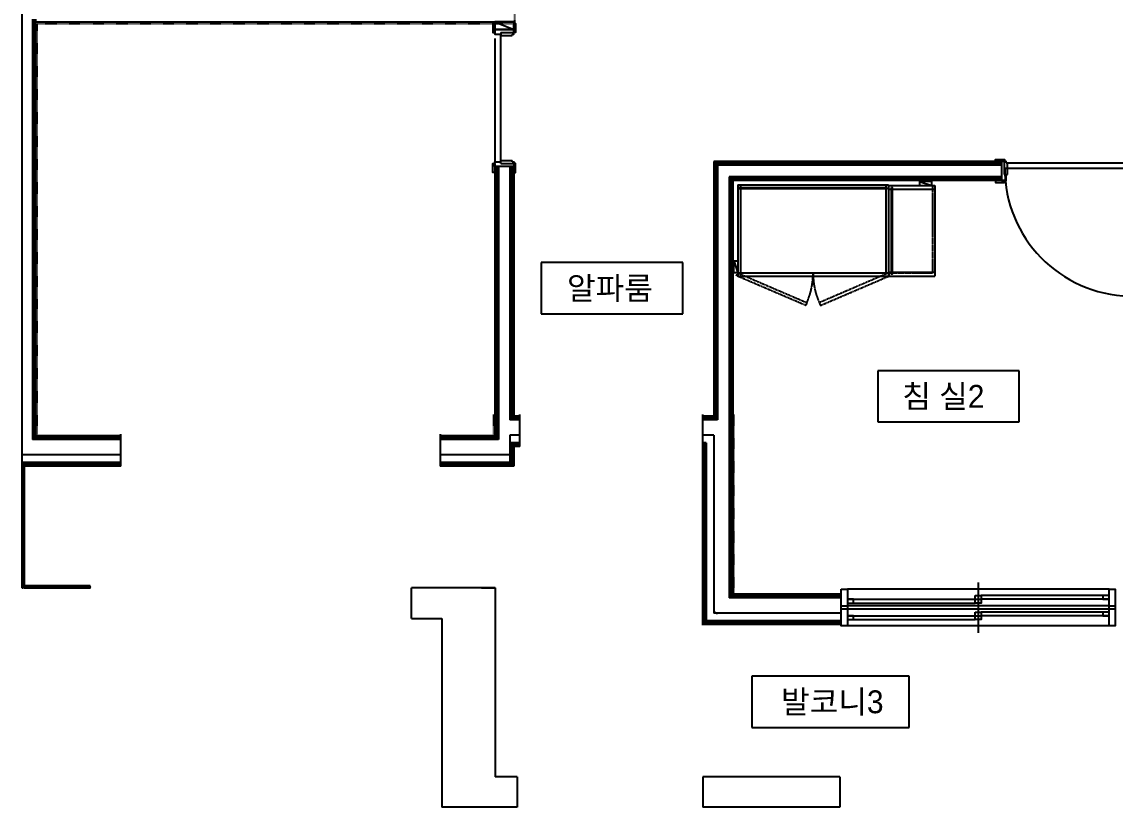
# Model space of a CAD drawing. Header units: millimetres. Extents: x 836 to 24182, y 1037 to 15910.
# Drawn here: x 836 to 11614, y 2095 to 9835 of the extents above; entities that cross this region are included whole.
import ezdxf
from ezdxf.enums import TextEntityAlignment as Align

# ---------------------------------------------------------------- set-up
doc = ezdxf.new("R2010")
doc.units = ezdxf.units.MM
doc.linetypes.add('HIDDEN', pattern=[10, 5, -5])
doc.linetypes.add('주동원본-1$0$HD', pattern=[2.5, 1.5, -1])
for name, color, linetype in [('A_TXT', 250, 'Continuous'), ('LEGN', 7, 'Continuous'), ('전용면적', 30, 'Continuous'), ('주동원본-1$0$A_DOOR', 5, 'Continuous'), ('주동원본-1$0$A_DRY', 5, 'Continuous'), ('주동원본-1$0$A_FUR', 15, 'Continuous'), ('주동원본-1$0$A_INS', 8, 'Continuous'), ('주동원본-1$0$A_WIN', 126, 'Continuous'), ('주동원본-1$0$AS_CON', 10, 'Continuous')]:
    doc.layers.add(name, color=color, linetype=linetype)
doc.styles.add('돋음', font='')
doc.styles.get('돋음').set_extended_font_data('Dotum')

# ---------------------------------------------------------------- blocks, each defined once
blk = doc.blocks.new('문방')
at = {"layer": '주동원본-1$0$A_DOOR', "color": 8}
for p, q in [((930, 0), (10, 0)), ((30, 40), (940, 40))]:
    blk.add_line(p, q, dxfattribs=at)
at = {"layer": '주동원본-1$0$A_DOOR'}
blk.add_lwpolyline([(0, 40), (30, 40), (30, 980), (0, 980)], close=True, dxfattribs=at)
at = {"layer": '주동원본-1$0$A_DOOR', "color": 8}
blk.add_arc((-0.7, 39.7), 940.7, 0.01754, 88.4976, dxfattribs=at)

msp = doc.modelspace()

# ---------------------------------------------------------------- linework, layer by layer
at = {"layer": 'LEGN'}
for p, q in [((7351, 7462), (5956, 7462)), ((5956, 7462), (5956, 6958)), ((7351, 6958), (7351, 7462)), ((5956, 6958), (7351, 6958)), ((10669, 6396), (9275, 6396)), ((9275, 6396), (9275, 5892)), ((10669, 5892), (10669, 6396)), ((9275, 5892), (10669, 5892)), ((9582, 3387), (8033, 3387)), ((8033, 3387), (8033, 2880)), ((9582, 2880), (9582, 3387)), ((8033, 2880), (9582, 2880))]:
    msp.add_line(p, q, dxfattribs=at)
at = {"layer": '전용면적', "linetype": 'HIDDEN'}
for p, q in [((5696, 9820), (5696, 10195)), ((986, 9820), (5696, 9820)), ((986, 5770), (986, 9820)), ((5486, 5965), (5486, 5770)), ((7856, 4210), (7856, 5965))]:
    msp.add_line(p, q, dxfattribs=at)
at = {"layer": '주동원본-1$0$A_DOOR', "linetype": 'Continuous'}
msp.add_line((5498, 9835), (5685, 9760), dxfattribs=at)
at = {"layer": '주동원본-1$0$A_DOOR', "ltscale": 0.3}
for p, q in [((5558, 9730), (5558, 9700)), ((5558, 9730), (5685, 9730)), ((5558, 9700), (5670, 9700)), ((5670, 9715), (5670, 9700)), ((5558, 8440), (5558, 8470)), ((5558, 8470), (5670, 8470)), ((5558, 8440), (5685, 8440)), ((5670, 8455), (5670, 8470)), ((10523, 8331), (10523, 8459)), ((10538, 8444), (10553, 8444)), ((10553, 8331), (10553, 8444)), ((10523, 8331), (10553, 8331))]:
    msp.add_line(p, q, dxfattribs=at)
at = {"layer": '주동원본-1$0$A_DOOR', "color": 8}
for p, q in [((5558, 8470), (5558, 9700)), ((5498, 9670), (5498, 8455))]:
    msp.add_line(p, q, dxfattribs=at)
at = {"layer": '주동원본-1$0$A_DOOR', "ltscale": 0.3}
for points in [[(5498, 9730), (5498, 9820), (5480, 9820), (5480, 9730)], [(5685, 9730), (5685, 9820), (5703, 9820), (5703, 9730)], [(5498, 8440), (5498, 8350), (5480, 8350), (5480, 8440)], [(5685, 8440), (5685, 8350), (5703, 8350), (5703, 8440)], [(10523, 8459), (10433, 8459), (10433, 8477), (10523, 8477)], [(10523, 8271), (10433, 8271), (10433, 8253), (10523, 8253)]]:
    msp.add_lwpolyline(points, close=True, dxfattribs=at)
at = {"layer": '주동원본-1$0$A_DOOR', "linetype": 'Continuous'}
msp.add_lwpolyline([(5498, 9835), (5498, 9760), (5685, 9760), (5685, 9835)], close=True, dxfattribs=at)
at = {"layer": '주동원본-1$0$A_DOOR', "ltscale": 0.3}
for points in [[(5685, 9760), (5498, 9760), (5498, 9715), (5558, 9715)], [(5670, 9715), (5685, 9715), (5685, 9760)], [(5685, 8410), (5498, 8410), (5498, 8455), (5558, 8455)], [(5670, 8455), (5685, 8455), (5685, 8410)], [(10493, 8459), (10493, 8271), (10538, 8271), (10538, 8331)], [(10538, 8444), (10538, 8459), (10493, 8459)]]:
    msp.add_lwpolyline(points, dxfattribs=at)
at = {"layer": '주동원본-1$0$A_DRY'}
for p, q in [((941, 9861), (941, 5717)), ((971, 9861), (971, 5717)), ((5685, 9831), (971, 9831)), ((5498, 8410), (5498, 5717)), ((5535, 8410), (5535, 5717)), ((5648, 8410), (5648, 5912)), ((5685, 8410), (5685, 5912)), ((7658, 8459), (7658, 5912)), ((10493, 8459), (7658, 8459)), ((10493, 8421), (7658, 8421)), ((7695, 8421), (7695, 5912)), ((7808, 8309), (7808, 4157)), ((10493, 8309), (7808, 8309)), ((7845, 8309), (7845, 4157)), ((10493, 8271), (7845, 8271)), ((5745, 5950), (5685, 5950)), ((7658, 5950), (7545, 5950)), ((5745, 5912), (5648, 5912)), ((7695, 5912), (7545, 5912)), ((1811, 5717), (941, 5717)), ((1811, 5755), (971, 5755)), ((5498, 5755), (4961, 5755)), ((5535, 5717), (4961, 5717)), ((5648, 5687), (5648, 5492)), ((5745, 5687), (5648, 5687)), ((5685, 5687), (5685, 5455)), ((5745, 5650), (5685, 5650)), ((7545, 5687), (7545, 3895)), ((7583, 5687), (7545, 5687)), ((7583, 5687), (7583, 3932)), ((1811, 5492), (836, 5492)), ((1811, 5455), (836, 5455)), ((5685, 5492), (4961, 5492)), ((5685, 5455), (4961, 5455)), ((8914, 4157), (7808, 4157)), ((8914, 4195), (7845, 4195)), ((8914, 3932), (7538, 3932)), ((8914, 3895), (7538, 3895))]:
    msp.add_line(p, q, dxfattribs=at)
at = {"layer": '주동원본-1$0$A_DRY', "color": 8}
for p, q in [((956, 9861), (956, 5717)), ((5516, 8410), (5516, 5717)), ((5666, 8410), (5666, 5912)), ((10493, 8440), (7658, 8440)), ((7676, 8421), (7676, 5912)), ((7826, 8309), (7826, 4157)), ((10493, 8290), (7845, 8290)), ((5745, 5931), (5685, 5931)), ((7658, 5931), (7545, 5931)), ((1811, 5736), (971, 5736)), ((5498, 5736), (4961, 5736)), ((5666, 5687), (5666, 5492)), ((5745, 5669), (5685, 5669)), ((7564, 5687), (7564, 3932)), ((1811, 5474), (836, 5474)), ((5685, 5474), (4961, 5474)), ((8914, 4176), (7845, 4176)), ((8914, 3914), (7538, 3914))]:
    msp.add_line(p, q, dxfattribs=at)
at = {"layer": '주동원본-1$0$A_FUR'}
for p, q in [((7894, 8230), (7894, 7330)), ((7894, 8230), (9379, 8230)), ((7921, 8230), (7921, 8200)), ((7921, 8192), (7921, 7360)), ((9352, 8230), (9352, 8200)), ((9352, 8192), (9352, 7360)), ((9379, 8230), (9379, 7330)), ((9379, 8222), (9836, 8222)), ((9686, 8260), (9806, 8222)), ((9836, 8222), (9836, 7330)), ((9379, 8185), (9409, 8185)), ((9416, 8185), (9836, 8185)), ((7856, 7480), (7894, 7360)), ((7894, 7360), (9379, 7360)), ((7894, 7330), (9836, 7330)), ((9379, 7367), (9409, 7367)), ((9416, 7367), (9836, 7367))]:
    msp.add_line(p, q, dxfattribs=at)
at = {"layer": '주동원본-1$0$A_FUR', "color": 8, "linetype": '주동원본-1$0$HD', "ltscale": 0.3}
for p in [(9814, 8222), (9379, 7360)]:
    msp.add_line(p, (9814, 7360), dxfattribs=at)
at = {"layer": '주동원본-1$0$A_FUR'}
for points in [[(9365, 8200), (7907, 8200), (7907, 8192), (9365, 8192)], [(9409, 8201), (9416, 8201), (9416, 7349), (9409, 7349)], [(9806, 8222), (9806, 8260), (9686, 8260), (9686, 8222)], [(7894, 7360), (7856, 7360), (7856, 7480), (7894, 7480)]]:
    msp.add_lwpolyline(points, close=True, dxfattribs=at)
at = {"layer": '주동원본-1$0$A_FUR', "color": 8, "linetype": '주동원본-1$0$HD', "ltscale": 0.3}
for points in [[(7894, 7360), (8576, 7067), (8564, 7040), (7882, 7332)], [(9379, 7360), (8697, 7067), (8709, 7040), (9391, 7332)]]:
    msp.add_lwpolyline(points, close=True, dxfattribs=at)
for centre, start, end in [((7901, 7360), 334.1924, 0), ((9371, 7360), 180, 205.8076)]:
    msp.add_arc(centre, 735, start, end, dxfattribs=at)
at = {"layer": '주동원본-1$0$A_INS', "ltscale": 0.7}
for p, q in [((5745, 5762), (5648, 5762)), ((5648, 5762), (5648, 5687)), ((7658, 5762), (7545, 5762)), ((7658, 5762), (7658, 4007)), ((1811, 5567), (836, 5567)), ((5648, 5567), (4961, 5567)), ((842, 5451), (853, 5454)), ((853, 5445), (842, 5448)), ((842, 5440), (853, 5442)), ((853, 5434), (842, 5437)), ((842, 5428), (853, 5431)), ((853, 5423), (842, 5425)), ((842, 5417), (853, 5420)), ((853, 5411), (842, 5414)), ((842, 5406), (853, 5409)), ((853, 5400), (842, 5403)), ((842, 5395), (853, 5397)), ((853, 5389), (842, 5392)), ((842, 5383), (853, 5386)), ((853, 5378), (842, 5380)), ((842, 5372), (853, 5375)), ((853, 5366), (842, 5369)), ((842, 5361), (853, 5364)), ((853, 5355), (842, 5358)), ((842, 5350), (853, 5352)), ((853, 5344), (842, 5347)), ((842, 5338), (853, 5341)), ((853, 5333), (842, 5335)), ((842, 5327), (853, 5330)), ((853, 5321), (842, 5324)), ((842, 5316), (853, 5319)), ((853, 5310), (842, 5313)), ((842, 5305), (853, 5307)), ((853, 5299), (842, 5302)), ((842, 5293), (853, 5296)), ((853, 5288), (842, 5290)), ((842, 5282), (853, 5285)), ((853, 5276), (842, 5279)), ((842, 5271), (853, 5274)), ((853, 5265), (842, 5268)), ((842, 5260), (853, 5262)), ((853, 5254), (842, 5257)), ((842, 5248), (853, 5251)), ((853, 5243), (842, 5245)), ((842, 5237), (853, 5240)), ((853, 5231), (842, 5234)), ((842, 5226), (853, 5229)), ((853, 5220), (842, 5223)), ((842, 5215), (853, 5217)), ((853, 5209), (842, 5212)), ((842, 5203), (853, 5206)), ((853, 5198), (842, 5200)), ((842, 5192), (853, 5195)), ((853, 5186), (842, 5189)), ((842, 5181), (853, 5184)), ((853, 5175), (842, 5178)), ((842, 5170), (853, 5172)), ((853, 5164), (842, 5167)), ((842, 5158), (853, 5161)), ((853, 5153), (842, 5155)), ((842, 5147), (853, 5150)), ((853, 5141), (842, 5144)), ((842, 5136), (853, 5139)), ((853, 5130), (842, 5133)), ((842, 5125), (853, 5127)), ((853, 5119), (842, 5122)), ((842, 5113), (853, 5116)), ((853, 5108), (842, 5110)), ((842, 5102), (853, 5105)), ((853, 5096), (842, 5099)), ((842, 5091), (853, 5094)), ((853, 5085), (842, 5088)), ((842, 5080), (853, 5082)), ((853, 5074), (842, 5077)), ((842, 5068), (853, 5071)), ((853, 5063), (842, 5065)), ((842, 5057), (853, 5060)), ((853, 5051), (842, 5054)), ((842, 5046), (853, 5049)), ((853, 5040), (842, 5043)), ((842, 5035), (853, 5037)), ((853, 5029), (842, 5032)), ((842, 5023), (853, 5026)), ((853, 5018), (842, 5020)), ((842, 5012), (853, 5015)), ((853, 5006), (842, 5009)), ((842, 5001), (853, 5004)), ((853, 4995), (842, 4998)), ((842, 4990), (853, 4992)), ((853, 4984), (842, 4987)), ((842, 4978), (853, 4981)), ((853, 4973), (842, 4975)), ((842, 4967), (853, 4970)), ((853, 4961), (842, 4964)), ((842, 4956), (853, 4959)), ((853, 4950), (842, 4953)), ((842, 4945), (853, 4947)), ((853, 4939), (842, 4942)), ((842, 4933), (853, 4936)), ((853, 4928), (842, 4930)), ((842, 4922), (853, 4925)), ((853, 4916), (842, 4919)), ((842, 4911), (853, 4914)), ((853, 4905), (842, 4908)), ((842, 4900), (853, 4902)), ((853, 4894), (842, 4897)), ((842, 4888), (853, 4891)), ((853, 4883), (842, 4885)), ((842, 4877), (853, 4880)), ((853, 4871), (842, 4874)), ((842, 4866), (853, 4869)), ((853, 4860), (842, 4863)), ((842, 4855), (853, 4857)), ((853, 4849), (842, 4852)), ((842, 4843), (853, 4846)), ((853, 4838), (842, 4840)), ((842, 4832), (853, 4835)), ((853, 4826), (842, 4829)), ((842, 4821), (853, 4824)), ((853, 4815), (842, 4818)), ((842, 4810), (853, 4812)), ((853, 4804), (842, 4807)), ((842, 4798), (853, 4801)), ((853, 4793), (842, 4795)), ((842, 4787), (853, 4790)), ((853, 4781), (842, 4784)), ((842, 4776), (853, 4779)), ((853, 4770), (842, 4773)), ((842, 4765), (853, 4767)), ((853, 4759), (842, 4762)), ((842, 4753), (853, 4756)), ((853, 4748), (842, 4750)), ((842, 4742), (853, 4745)), ((853, 4736), (842, 4739)), ((842, 4731), (853, 4734)), ((853, 4725), (842, 4728)), ((842, 4720), (853, 4722)), ((853, 4714), (842, 4717)), ((842, 4708), (853, 4711)), ((853, 4703), (842, 4705)), ((842, 4697), (853, 4700)), ((853, 4691), (842, 4694)), ((842, 4686), (853, 4689)), ((853, 4680), (842, 4683)), ((842, 4675), (853, 4677)), ((853, 4669), (842, 4672)), ((842, 4663), (853, 4666)), ((853, 4658), (842, 4660)), ((842, 4652), (853, 4655)), ((853, 4646), (842, 4649)), ((842, 4641), (853, 4644)), ((853, 4635), (842, 4638)), ((842, 4630), (853, 4632)), ((853, 4624), (842, 4627)), ((842, 4618), (853, 4621)), ((853, 4613), (842, 4615)), ((842, 4607), (853, 4610)), ((853, 4601), (842, 4604)), ((842, 4596), (853, 4599)), ((853, 4590), (842, 4593)), ((842, 4585), (853, 4587)), ((853, 4579), (842, 4582)), ((842, 4573), (853, 4576)), ((853, 4568), (842, 4570)), ((842, 4562), (853, 4565)), ((853, 4556), (842, 4559)), ((842, 4551), (853, 4554)), ((853, 4545), (842, 4548)), ((842, 4540), (853, 4542)), ((853, 4534), (842, 4537)), ((842, 4528), (853, 4531)), ((853, 4523), (842, 4525)), ((842, 4517), (853, 4520)), ((853, 4511), (842, 4514)), ((842, 4506), (853, 4509)), ((853, 4500), (842, 4503)), ((842, 4495), (853, 4497)), ((853, 4489), (842, 4492)), ((842, 4483), (853, 4486)), ((853, 4478), (842, 4480)), ((842, 4472), (853, 4475)), ((853, 4466), (842, 4469)), ((842, 4461), (853, 4464)), ((853, 4455), (842, 4458)), ((842, 4450), (853, 4452)), ((853, 4444), (842, 4447)), ((842, 4438), (853, 4441)), ((853, 4433), (842, 4435)), ((842, 4427), (853, 4430)), ((853, 4421), (842, 4424)), ((842, 4416), (853, 4419)), ((853, 4410), (842, 4413)), ((842, 4405), (853, 4407)), ((853, 4399), (842, 4402)), ((842, 4393), (853, 4396)), ((853, 4388), (842, 4390)), ((842, 4382), (853, 4385)), ((853, 4376), (842, 4379)), ((842, 4371), (853, 4374)), ((853, 4365), (842, 4368)), ((842, 4360), (853, 4362)), ((853, 4354), (842, 4357)), ((842, 4348), (853, 4351)), ((853, 4343), (842, 4345)), ((842, 4337), (853, 4340)), ((853, 4331), (842, 4334)), ((842, 4326), (853, 4329)), ((853, 4320), (842, 4323)), ((842, 4315), (853, 4317)), ((853, 4309), (842, 4312)), ((842, 4303), (853, 4306)), ((853, 4298), (842, 4300)), ((842, 4292), (853, 4295)), ((853, 4286), (842, 4289)), ((842, 4281), (853, 4284)), ((853, 4275), (842, 4278)), ((842, 4270), (853, 4272)), ((853, 4264), (842, 4267)), ((842, 4258), (853, 4261)), ((860, 4261), (863, 4271)), ((866, 4271), (869, 4261)), ((871, 4261), (874, 4271)), ((877, 4271), (880, 4261)), ((883, 4261), (886, 4271)), ((888, 4271), (891, 4261)), ((894, 4261), (897, 4271)), ((900, 4271), (902, 4261)), ((905, 4261), (908, 4271)), ((911, 4271), (914, 4261)), ((916, 4261), (919, 4271)), ((922, 4271), (925, 4261)), ((928, 4261), (931, 4271)), ((933, 4271), (936, 4261)), ((939, 4261), (942, 4271)), ((945, 4271), (947, 4261)), ((950, 4261), (953, 4271)), ((956, 4271), (959, 4261)), ((961, 4261), (964, 4271)), ((967, 4271), (970, 4261)), ((973, 4261), (976, 4271)), ((978, 4271), (981, 4261)), ((984, 4261), (987, 4271)), ((990, 4271), (992, 4261)), ((995, 4261), (998, 4271)), ((1001, 4271), (1004, 4261)), ((1006, 4261), (1009, 4271)), ((1012, 4271), (1015, 4261)), ((1018, 4261), (1021, 4271)), ((1023, 4271), (1026, 4261)), ((1029, 4261), (1032, 4271)), ((1035, 4271), (1037, 4261)), ((1040, 4261), (1043, 4271)), ((1046, 4271), (1049, 4261)), ((1051, 4261), (1054, 4271)), ((1057, 4271), (1060, 4261)), ((1063, 4261), (1066, 4271)), ((1068, 4271), (1071, 4261)), ((1074, 4261), (1077, 4271)), ((1080, 4271), (1082, 4261)), ((1085, 4261), (1088, 4271)), ((1091, 4271), (1094, 4261)), ((1096, 4261), (1099, 4271)), ((1102, 4271), (1105, 4261)), ((1108, 4261), (1111, 4271)), ((1113, 4271), (1116, 4261)), ((1119, 4261), (1122, 4271)), ((1125, 4271), (1127, 4261)), ((1130, 4261), (1133, 4271)), ((1136, 4271), (1139, 4261)), ((1141, 4261), (1144, 4271)), ((1147, 4271), (1150, 4261)), ((1153, 4261), (1156, 4271)), ((1158, 4271), (1161, 4261)), ((1164, 4261), (1167, 4271)), ((1170, 4271), (1172, 4261)), ((1175, 4261), (1178, 4271)), ((1181, 4271), (1184, 4261)), ((1186, 4261), (1189, 4271)), ((1192, 4271), (1195, 4261)), ((1198, 4261), (1201, 4271)), ((1203, 4271), (1206, 4261)), ((1209, 4261), (1212, 4271)), ((1215, 4271), (1217, 4261)), ((1220, 4261), (1223, 4271)), ((1226, 4271), (1229, 4261)), ((1231, 4261), (1234, 4271)), ((1237, 4271), (1240, 4261)), ((1243, 4261), (1246, 4271)), ((1248, 4271), (1251, 4261)), ((1254, 4261), (1257, 4271)), ((1260, 4271), (1262, 4261)), ((1265, 4261), (1268, 4271)), ((1271, 4271), (1274, 4261)), ((1276, 4261), (1279, 4271)), ((1282, 4271), (1285, 4261)), ((1288, 4261), (1291, 4271)), ((1293, 4271), (1296, 4261)), ((1299, 4261), (1302, 4271)), ((1305, 4271), (1307, 4261)), ((1310, 4261), (1313, 4271)), ((1316, 4271), (1319, 4261)), ((1321, 4261), (1324, 4271)), ((1327, 4271), (1330, 4261)), ((1333, 4261), (1336, 4271)), ((1338, 4271), (1341, 4261)), ((1344, 4261), (1347, 4271)), ((1350, 4271), (1352, 4261)), ((1355, 4261), (1358, 4271)), ((1361, 4271), (1364, 4261)), ((1366, 4261), (1369, 4271)), ((1372, 4271), (1375, 4261)), ((1378, 4261), (1381, 4271)), ((1383, 4271), (1386, 4261)), ((1389, 4261), (1392, 4271)), ((1395, 4271), (1397, 4261)), ((1400, 4261), (1403, 4271)), ((1406, 4271), (1409, 4261)), ((1411, 4261), (1414, 4271)), ((1417, 4271), (1420, 4261)), ((1423, 4261), (1426, 4271)), ((1428, 4271), (1431, 4261)), ((1434, 4261), (1437, 4271)), ((1440, 4271), (1442, 4261)), ((1445, 4261), (1448, 4271)), ((1451, 4271), (1454, 4261)), ((1456, 4261), (1459, 4271)), ((1462, 4271), (1465, 4261)), ((1468, 4261), (1471, 4271)), ((1473, 4271), (1476, 4261)), ((1479, 4261), (1482, 4271)), ((1485, 4271), (1487, 4261)), ((1490, 4261), (1493, 4271)), ((1496, 4271), (1499, 4261)), ((1501, 4261), (1504, 4271)), ((1507, 4271), (1510, 4261)), ((8914, 4007), (7658, 4007))]:
    msp.add_line(p, q, dxfattribs=at)
at = {"layer": '주동원본-1$0$A_INS', "ltscale": 0.5}
for p in [(859, 5455), (1511, 4277)]:
    msp.add_line(p, (859, 4277), dxfattribs=at)
at = {"layer": '주동원본-1$0$A_INS', "ltscale": 0.7}
for centre, radius, start, end in [((841, 5455), 4.5, 180.0069, 290.7789), ((841, 5444), 4.5, 69.2211, 179.9931), ((841, 5444), 4.5, 180.0069, 290.7789), ((841, 5432), 4.5, 69.2211, 179.9931), ((841, 5432), 4.5, 180.0069, 290.7789), ((841, 5421), 4.5, 69.2211, 179.9931), ((841, 5421), 4.5, 180.0069, 290.7789), ((841, 5410), 4.5, 69.2211, 179.9931), ((841, 5410), 4.5, 180.0069, 290.7789), ((841, 5399), 4.5, 69.2211, 179.9931), ((841, 5399), 4.5, 180.0069, 290.7789), ((841, 5387), 4.5, 69.2211, 179.9931), ((854, 5449), 4.5, 249.2142, 110.7858), ((854, 5438), 4.5, 249.2142, 110.7858), ((854, 5427), 4.5, 249.2142, 110.7858), ((854, 5416), 4.5, 249.2142, 110.7858), ((854, 5404), 4.5, 249.2142, 110.7858), ((854, 5393), 4.5, 249.2142, 110.7858), ((841, 5387), 4.5, 180.0069, 290.7789), ((841, 5376), 4.5, 69.2211, 179.9931), ((841, 5376), 4.5, 180.0069, 290.7789), ((841, 5365), 4.5, 69.2211, 179.9931), ((841, 5365), 4.5, 180.0069, 290.7789), ((841, 5354), 4.5, 69.2211, 179.9931), ((841, 5354), 4.5, 180.0069, 290.7789), ((841, 5342), 4.5, 69.2211, 179.9931), ((841, 5342), 4.5, 180.0069, 290.7789), ((841, 5331), 4.5, 69.2211, 179.9931), ((841, 5331), 4.5, 180.0069, 290.7789), ((841, 5320), 4.5, 69.2211, 179.9931), ((841, 5320), 4.5, 180.0069, 290.7789), ((841, 5309), 4.5, 69.2211, 179.9931), ((841, 5309), 4.5, 180.0069, 290.7789), ((841, 5297), 4.5, 69.2211, 179.9931), ((841, 5297), 4.5, 180.0069, 290.7789), ((841, 5286), 4.5, 69.2211, 179.9931), ((841, 5286), 4.5, 180.0069, 290.7789), ((854, 5382), 4.5, 249.2142, 110.7858), ((854, 5371), 4.5, 249.2142, 110.7858), ((854, 5359), 4.5, 249.2142, 110.7858), ((854, 5348), 4.5, 249.2142, 110.7858), ((854, 5337), 4.5, 249.2142, 110.7858), ((854, 5326), 4.5, 249.2142, 110.7858), ((854, 5314), 4.5, 249.2142, 110.7858), ((854, 5303), 4.5, 249.2142, 110.7858), ((854, 5292), 4.5, 249.2142, 110.7858), ((854, 5281), 4.5, 249.2142, 110.7858), ((841, 5275), 4.5, 69.2211, 179.9931), ((841, 5275), 4.5, 180.0069, 290.7789), ((841, 5264), 4.5, 69.2211, 179.9931), ((841, 5264), 4.5, 180.0069, 290.7789), ((841, 5252), 4.5, 69.2211, 179.9931), ((841, 5252), 4.5, 180.0069, 290.7789), ((841, 5241), 4.5, 69.2211, 179.9931), ((841, 5241), 4.5, 180.0069, 290.7789), ((841, 5230), 4.5, 69.2211, 179.9931), ((841, 5230), 4.5, 180.0069, 290.7789), ((841, 5219), 4.5, 69.2211, 179.9931), ((841, 5219), 4.5, 180.0069, 290.7789), ((841, 5207), 4.5, 69.2211, 179.9931), ((841, 5207), 4.5, 180.0069, 290.7789), ((841, 5196), 4.5, 69.2211, 179.9931), ((841, 5196), 4.5, 180.0069, 290.7789), ((841, 5185), 4.5, 69.2211, 179.9931), ((841, 5185), 4.5, 180.0069, 290.7789), ((841, 5174), 4.5, 69.2211, 179.9931), ((841, 5174), 4.5, 180.0069, 290.7789), ((854, 5269), 4.5, 249.2142, 110.7858), ((854, 5258), 4.5, 249.2142, 110.7858), ((854, 5247), 4.5, 249.2142, 110.7858), ((854, 5236), 4.5, 249.2142, 110.7858), ((854, 5224), 4.5, 249.2142, 110.7858), ((854, 5213), 4.5, 249.2142, 110.7858), ((854, 5202), 4.5, 249.2142, 110.7858), ((854, 5191), 4.5, 249.2142, 110.7858), ((854, 5179), 4.5, 249.2142, 110.7858), ((841, 5162), 4.5, 69.2211, 179.9931), ((841, 5162), 4.5, 180.0069, 290.7789), ((841, 5151), 4.5, 69.2211, 179.9931), ((841, 5151), 4.5, 180.0069, 290.7789), ((841, 5140), 4.5, 69.2211, 179.9931), ((841, 5140), 4.5, 180.0069, 290.7789), ((841, 5129), 4.5, 69.2211, 179.9931), ((841, 5129), 4.5, 180.0069, 290.7789), ((841, 5117), 4.5, 69.2211, 179.9931), ((841, 5117), 4.5, 180.0069, 290.7789), ((841, 5106), 4.5, 69.2211, 179.9931), ((841, 5106), 4.5, 180.0069, 290.7789), ((841, 5095), 4.5, 69.2211, 179.9931), ((841, 5095), 4.5, 180.0069, 290.7789), ((841, 5084), 4.5, 69.2211, 179.9931), ((841, 5084), 4.5, 180.0069, 290.7789), ((841, 5072), 4.5, 69.2211, 179.9931), ((841, 5072), 4.5, 180.0069, 290.7789), ((841, 5061), 4.5, 69.2211, 179.9931), ((854, 5168), 4.5, 249.2142, 110.7858), ((854, 5157), 4.5, 249.2142, 110.7858), ((854, 5146), 4.5, 249.2142, 110.7858), ((854, 5134), 4.5, 249.2142, 110.7858), ((854, 5123), 4.5, 249.2142, 110.7858), ((854, 5112), 4.5, 249.2142, 110.7858), ((854, 5101), 4.5, 249.2142, 110.7858), ((854, 5089), 4.5, 249.2142, 110.7858), ((854, 5078), 4.5, 249.2142, 110.7858), ((854, 5067), 4.5, 249.2142, 110.7858), ((841, 5061), 4.5, 180.0069, 290.7789), ((841, 5050), 4.5, 69.2211, 179.9931), ((841, 5050), 4.5, 180.0069, 290.7789), ((841, 5039), 4.5, 69.2211, 179.9931), ((841, 5039), 4.5, 180.0069, 290.7789), ((841, 5027), 4.5, 69.2211, 179.9931), ((841, 5027), 4.5, 180.0069, 290.7789), ((841, 5016), 4.5, 69.2211, 179.9931), ((841, 5016), 4.5, 180.0069, 290.7789), ((841, 5005), 4.5, 69.2211, 179.9931), ((841, 5005), 4.5, 180.0069, 290.7789), ((841, 4994), 4.5, 69.2211, 179.9931), ((841, 4994), 4.5, 180.0069, 290.7789), ((841, 4982), 4.5, 69.2211, 179.9931), ((841, 4982), 4.5, 180.0069, 290.7789), ((841, 4971), 4.5, 69.2211, 179.9931), ((841, 4971), 4.5, 180.0069, 290.7789), ((841, 4960), 4.5, 69.2211, 179.9931), ((841, 4960), 4.5, 180.0069, 290.7789), ((854, 5056), 4.5, 249.2142, 110.7858), ((854, 5044), 4.5, 249.2142, 110.7858), ((854, 5033), 4.5, 249.2142, 110.7858), ((854, 5022), 4.5, 249.2142, 110.7858), ((854, 5011), 4.5, 249.2142, 110.7858), ((854, 4999), 4.5, 249.2142, 110.7858), ((854, 4988), 4.5, 249.2142, 110.7858), ((854, 4977), 4.5, 249.2142, 110.7858), ((854, 4966), 4.5, 249.2142, 110.7858), ((854, 4954), 4.5, 249.2142, 110.7858), ((841, 4949), 4.5, 69.2211, 179.9931), ((841, 4949), 4.5, 180.0069, 290.7789), ((841, 4937), 4.5, 69.2211, 179.9931), ((841, 4937), 4.5, 180.0069, 290.7789), ((841, 4926), 4.5, 69.2211, 179.9931), ((841, 4926), 4.5, 180.0069, 290.7789), ((841, 4915), 4.5, 69.2211, 179.9931), ((841, 4915), 4.5, 180.0069, 290.7789), ((841, 4904), 4.5, 69.2211, 179.9931), ((841, 4904), 4.5, 180.0069, 290.7789), ((841, 4892), 4.5, 69.2211, 179.9931), ((841, 4892), 4.5, 180.0069, 290.7789), ((841, 4881), 4.5, 69.2211, 179.9931), ((841, 4881), 4.5, 180.0069, 290.7789), ((841, 4870), 4.5, 69.2211, 179.9931), ((841, 4870), 4.5, 180.0069, 290.7789), ((841, 4859), 4.5, 69.2211, 179.9931), ((841, 4859), 4.5, 180.0069, 290.7789), ((841, 4847), 4.5, 69.2211, 179.9931), ((854, 4943), 4.5, 249.2142, 110.7858), ((854, 4932), 4.5, 249.2142, 110.7858), ((854, 4921), 4.5, 249.2142, 110.7858), ((854, 4909), 4.5, 249.2142, 110.7858), ((854, 4898), 4.5, 249.2142, 110.7858), ((854, 4887), 4.5, 249.2142, 110.7858), ((854, 4876), 4.5, 249.2142, 110.7858), ((854, 4864), 4.5, 249.2142, 110.7858), ((854, 4853), 4.5, 249.2142, 110.7858), ((841, 4847), 4.5, 180.0069, 290.7789), ((841, 4836), 4.5, 69.2211, 179.9931), ((841, 4836), 4.5, 180.0069, 290.7789), ((841, 4825), 4.5, 69.2211, 179.9931), ((841, 4825), 4.5, 180.0069, 290.7789), ((841, 4814), 4.5, 69.2211, 179.9931), ((841, 4814), 4.5, 180.0069, 290.7789), ((841, 4802), 4.5, 69.2211, 179.9931), ((841, 4802), 4.5, 180.0069, 290.7789), ((841, 4791), 4.5, 69.2211, 179.9931), ((841, 4791), 4.5, 180.0069, 290.7789), ((841, 4780), 4.5, 69.2211, 179.9931), ((841, 4780), 4.5, 180.0069, 290.7789), ((841, 4769), 4.5, 69.2211, 179.9931), ((841, 4769), 4.5, 180.0069, 290.7789), ((841, 4757), 4.5, 69.2211, 179.9931), ((841, 4757), 4.5, 180.0069, 290.7789), ((841, 4746), 4.5, 69.2211, 179.9931), ((841, 4746), 4.5, 180.0069, 290.7789), ((854, 4842), 4.5, 249.2142, 110.7858), ((854, 4831), 4.5, 249.2142, 110.7858), ((854, 4819), 4.5, 249.2142, 110.7858), ((854, 4808), 4.5, 249.2142, 110.7858), ((854, 4797), 4.5, 249.2142, 110.7858), ((854, 4786), 4.5, 249.2142, 110.7858), ((854, 4774), 4.5, 249.2142, 110.7858), ((854, 4763), 4.5, 249.2142, 110.7858), ((854, 4752), 4.5, 249.2142, 110.7858), ((854, 4741), 4.5, 249.2142, 110.7858), ((841, 4735), 4.5, 69.2211, 179.9931), ((841, 4735), 4.5, 180.0069, 290.7789), ((841, 4724), 4.5, 69.2211, 179.9931), ((841, 4724), 4.5, 180.0069, 290.7789), ((841, 4712), 4.5, 69.2211, 179.9931), ((841, 4712), 4.5, 180.0069, 290.7789), ((841, 4701), 4.5, 69.2211, 179.9931), ((841, 4701), 4.5, 180.0069, 290.7789), ((841, 4690), 4.5, 69.2211, 179.9931), ((841, 4690), 4.5, 180.0069, 290.7789), ((841, 4679), 4.5, 69.2211, 179.9931), ((841, 4679), 4.5, 180.0069, 290.7789), ((841, 4667), 4.5, 69.2211, 179.9931), ((841, 4667), 4.5, 180.0069, 290.7789), ((841, 4656), 4.5, 69.2211, 179.9931), ((841, 4656), 4.5, 180.0069, 290.7789), ((841, 4645), 4.5, 69.2211, 179.9931), ((841, 4645), 4.5, 180.0069, 290.7789), ((841, 4634), 4.5, 69.2211, 179.9931), ((854, 4729), 4.5, 249.2142, 110.7858), ((854, 4718), 4.5, 249.2142, 110.7858), ((854, 4707), 4.5, 249.2142, 110.7858), ((854, 4696), 4.5, 249.2142, 110.7858), ((854, 4684), 4.5, 249.2142, 110.7858), ((854, 4673), 4.5, 249.2142, 110.7858), ((854, 4662), 4.5, 249.2142, 110.7858), ((854, 4651), 4.5, 249.2142, 110.7858), ((854, 4639), 4.5, 249.2142, 110.7858), ((841, 4634), 4.5, 180.0069, 290.7789), ((841, 4622), 4.5, 69.2211, 179.9931), ((841, 4622), 4.5, 180.0069, 290.7789), ((841, 4611), 4.5, 69.2211, 179.9931), ((841, 4611), 4.5, 180.0069, 290.7789), ((841, 4600), 4.5, 69.2211, 179.9931), ((841, 4600), 4.5, 180.0069, 290.7789), ((841, 4589), 4.5, 69.2211, 179.9931), ((841, 4589), 4.5, 180.0069, 290.7789), ((841, 4577), 4.5, 69.2211, 179.9931), ((841, 4577), 4.5, 180.0069, 290.7789), ((841, 4566), 4.5, 69.2211, 179.9931), ((841, 4566), 4.5, 180.0069, 290.7789), ((841, 4555), 4.5, 69.2211, 179.9931), ((841, 4555), 4.5, 180.0069, 290.7789), ((841, 4544), 4.5, 69.2211, 179.9931), ((841, 4544), 4.5, 180.0069, 290.7789), ((841, 4532), 4.5, 69.2211, 179.9931), ((841, 4532), 4.5, 180.0069, 290.7789), ((854, 4628), 4.5, 249.2142, 110.7858), ((854, 4617), 4.5, 249.2142, 110.7858), ((854, 4606), 4.5, 249.2142, 110.7858), ((854, 4594), 4.5, 249.2142, 110.7858), ((854, 4583), 4.5, 249.2142, 110.7858), ((854, 4572), 4.5, 249.2142, 110.7858), ((854, 4561), 4.5, 249.2142, 110.7858), ((854, 4549), 4.5, 249.2142, 110.7858), ((854, 4538), 4.5, 249.2142, 110.7858), ((854, 4527), 4.5, 249.2142, 110.7858), ((841, 4521), 4.5, 69.2211, 179.9931), ((841, 4521), 4.5, 180.0069, 290.7789), ((841, 4510), 4.5, 69.2211, 179.9931), ((841, 4510), 4.5, 180.0069, 290.7789), ((841, 4499), 4.5, 69.2211, 179.9931), ((841, 4499), 4.5, 180.0069, 290.7789), ((841, 4487), 4.5, 69.2211, 179.9931), ((841, 4487), 4.5, 180.0069, 290.7789), ((841, 4476), 4.5, 69.2211, 179.9931), ((841, 4476), 4.5, 180.0069, 290.7789), ((841, 4465), 4.5, 69.2211, 179.9931), ((841, 4465), 4.5, 180.0069, 290.7789), ((841, 4454), 4.5, 69.2211, 179.9931), ((841, 4454), 4.5, 180.0069, 290.7789), ((841, 4442), 4.5, 69.2211, 179.9931), ((841, 4442), 4.5, 180.0069, 290.7789), ((841, 4431), 4.5, 69.2211, 179.9931), ((841, 4431), 4.5, 180.0069, 290.7789), ((841, 4420), 4.5, 69.2211, 179.9931), ((841, 4420), 4.5, 180.0069, 290.7789), ((854, 4516), 4.5, 249.2142, 110.7858), ((854, 4504), 4.5, 249.2142, 110.7858), ((854, 4493), 4.5, 249.2142, 110.7858), ((854, 4482), 4.5, 249.2142, 110.7858), ((854, 4471), 4.5, 249.2142, 110.7858), ((854, 4459), 4.5, 249.2142, 110.7858), ((854, 4448), 4.5, 249.2142, 110.7858), ((854, 4437), 4.5, 249.2142, 110.7858), ((854, 4426), 4.5, 249.2142, 110.7858), ((854, 4414), 4.5, 249.2142, 110.7858), ((841, 4409), 4.5, 69.2211, 179.9931), ((841, 4409), 4.5, 180.0069, 290.7789), ((841, 4397), 4.5, 69.2211, 179.9931), ((841, 4397), 4.5, 180.0069, 290.7789), ((841, 4386), 4.5, 69.2211, 179.9931), ((841, 4386), 4.5, 180.0069, 290.7789), ((841, 4375), 4.5, 69.2211, 179.9931), ((841, 4375), 4.5, 180.0069, 290.7789), ((841, 4364), 4.5, 69.2211, 179.9931), ((841, 4364), 4.5, 180.0069, 290.7789), ((841, 4352), 4.5, 69.2211, 179.9931), ((841, 4352), 4.5, 180.0069, 290.7789), ((841, 4341), 4.5, 69.2211, 179.9931), ((841, 4341), 4.5, 180.0069, 290.7789), ((841, 4330), 4.5, 69.2211, 179.9931), ((841, 4330), 4.5, 180.0069, 290.7789), ((841, 4319), 4.5, 69.2211, 179.9931), ((841, 4319), 4.5, 180.0069, 290.7789), ((841, 4307), 4.5, 69.2211, 179.9931), ((854, 4403), 4.5, 249.2142, 110.7858), ((854, 4392), 4.5, 249.2142, 110.7858), ((854, 4381), 4.5, 249.2142, 110.7858), ((854, 4369), 4.5, 249.2142, 110.7858), ((854, 4358), 4.5, 249.2142, 110.7858), ((854, 4347), 4.5, 249.2142, 110.7858), ((854, 4336), 4.5, 249.2142, 110.7858), ((854, 4324), 4.5, 249.2142, 110.7858), ((854, 4313), 4.5, 249.2142, 110.7858), ((841, 4307), 4.5, 180.0069, 290.7789), ((841, 4296), 4.5, 69.2211, 179.9931), ((841, 4296), 4.5, 180.0069, 290.7789), ((841, 4285), 4.5, 69.2211, 179.9931), ((841, 4285), 4.5, 180.0069, 290.7789), ((841, 4274), 4.5, 69.2211, 179.9931), ((841, 4274), 4.5, 180.0069, 290.7789), ((841, 4262), 4.5, 69.2211, 179.9931), ((841, 4262), 4.5, 180.0069, 290.7789), ((854, 4302), 4.5, 249.2142, 110.7858), ((854, 4291), 4.5, 249.2142, 110.7858), ((854, 4279), 4.5, 249.2142, 110.7858), ((854, 4268), 4.5, 249.2142, 110.7858), ((854, 4257), 4.5, 335.3781, 110.7858), ((859, 4273), 4.5, 339.2211, 89.9931), ((864, 4259), 4.5, 159.2142, 20.7858), ((870, 4273), 4.5, 90.0069, 200.7789), ((870, 4273), 4.5, 339.2211, 89.9931), ((876, 4259), 4.5, 159.2142, 20.7858), ((881, 4273), 4.5, 90.0069, 200.7789), ((881, 4273), 4.5, 339.2211, 89.9931), ((887, 4259), 4.5, 159.2142, 20.7858), ((893, 4273), 4.5, 90.0069, 200.7789), ((893, 4273), 4.5, 339.2211, 89.9931), ((898, 4259), 4.5, 159.2142, 20.7858), ((904, 4273), 4.5, 90.0069, 200.7789), ((904, 4273), 4.5, 339.2211, 89.9931), ((909, 4259), 4.5, 159.2142, 20.7858), ((915, 4273), 4.5, 90.0069, 200.7789), ((915, 4273), 4.5, 339.2211, 89.9931), ((921, 4259), 4.5, 159.2142, 20.7858), ((926, 4273), 4.5, 90.0069, 200.7789), ((926, 4273), 4.5, 339.2211, 89.9931), ((932, 4259), 4.5, 159.2142, 20.7858), ((938, 4273), 4.5, 90.0069, 200.7789), ((938, 4273), 4.5, 339.2211, 89.9931), ((943, 4259), 4.5, 159.2142, 20.7858), ((949, 4273), 4.5, 90.0069, 200.7789), ((949, 4273), 4.5, 339.2211, 89.9931), ((954, 4259), 4.5, 159.2142, 20.7858), ((960, 4273), 4.5, 90.0069, 200.7789), ((960, 4273), 4.5, 339.2211, 89.9931), ((966, 4259), 4.5, 159.2142, 20.7858), ((971, 4273), 4.5, 90.0069, 200.7789), ((971, 4273), 4.5, 339.2211, 89.9931), ((977, 4259), 4.5, 159.2142, 20.7858), ((983, 4273), 4.5, 90.0069, 200.7789), ((983, 4273), 4.5, 339.2211, 89.9931), ((988, 4259), 4.5, 159.2142, 20.7858), ((994, 4273), 4.5, 90.0069, 200.7789), ((994, 4273), 4.5, 339.2211, 89.9931), ((999, 4259), 4.5, 159.2142, 20.7858), ((1005, 4273), 4.5, 90.0069, 200.7789), ((1005, 4273), 4.5, 339.2211, 89.9931), ((1011, 4259), 4.5, 159.2142, 20.7858), ((1016, 4273), 4.5, 90.0069, 200.7789), ((1016, 4273), 4.5, 339.2211, 89.9931), ((1022, 4259), 4.5, 159.2142, 20.7858), ((1028, 4273), 4.5, 90.0069, 200.7789), ((1028, 4273), 4.5, 339.2211, 89.9931), ((1033, 4259), 4.5, 159.2142, 20.7858), ((1039, 4273), 4.5, 90.0069, 200.7789), ((1039, 4273), 4.5, 339.2211, 89.9931), ((1044, 4259), 4.5, 159.2142, 20.7858), ((1050, 4273), 4.5, 90.0069, 200.7789), ((1050, 4273), 4.5, 339.2211, 89.9931), ((1056, 4259), 4.5, 159.2142, 20.7858), ((1061, 4273), 4.5, 90.0069, 200.7789), ((1061, 4273), 4.5, 339.2211, 89.9931), ((1067, 4259), 4.5, 159.2142, 20.7858), ((1073, 4273), 4.5, 90.0069, 200.7789), ((1073, 4273), 4.5, 339.2211, 89.9931), ((1078, 4259), 4.5, 159.2142, 20.7858), ((1084, 4273), 4.5, 90.0069, 200.7789), ((1084, 4273), 4.5, 339.2211, 89.9931), ((1089, 4259), 4.5, 159.2142, 20.7858), ((1095, 4273), 4.5, 90.0069, 200.7789), ((1095, 4273), 4.5, 339.2211, 89.9931), ((1101, 4259), 4.5, 159.2142, 20.7858), ((1106, 4273), 4.5, 90.0069, 200.7789), ((1106, 4273), 4.5, 339.2211, 89.9931), ((1112, 4259), 4.5, 159.2142, 20.7858), ((1118, 4273), 4.5, 90.0069, 200.7789), ((1118, 4273), 4.5, 339.2211, 89.9931), ((1123, 4259), 4.5, 159.2142, 20.7858), ((1129, 4273), 4.5, 90.0069, 200.7789), ((1129, 4273), 4.5, 339.2211, 89.9931), ((1134, 4259), 4.5, 159.2142, 20.7858), ((1140, 4273), 4.5, 90.0069, 200.7789), ((1140, 4273), 4.5, 339.2211, 89.9931), ((1146, 4259), 4.5, 159.2142, 20.7858), ((1151, 4273), 4.5, 90.0069, 200.7789), ((1151, 4273), 4.5, 339.2211, 89.9931), ((1157, 4259), 4.5, 159.2142, 20.7858), ((1163, 4273), 4.5, 90.0069, 200.7789), ((1163, 4273), 4.5, 339.2211, 89.9931), ((1168, 4259), 4.5, 159.2142, 20.7858), ((1174, 4273), 4.5, 90.0069, 200.7789), ((1174, 4273), 4.5, 339.2211, 89.9931), ((1179, 4259), 4.5, 159.2142, 20.7858), ((1185, 4273), 4.5, 90.0069, 200.7789), ((1185, 4273), 4.5, 339.2211, 89.9931), ((1191, 4259), 4.5, 159.2142, 20.7858), ((1196, 4273), 4.5, 90.0069, 200.7789), ((1196, 4273), 4.5, 339.2211, 89.9931), ((1202, 4259), 4.5, 159.2142, 20.7858), ((1208, 4273), 4.5, 90.0069, 200.7789), ((1208, 4273), 4.5, 339.2211, 89.9931), ((1213, 4259), 4.5, 159.2142, 20.7858), ((1219, 4273), 4.5, 90.0069, 200.7789), ((1219, 4273), 4.5, 339.2211, 89.9931), ((1224, 4259), 4.5, 159.2142, 20.7858), ((1230, 4273), 4.5, 90.0069, 200.7789), ((1230, 4273), 4.5, 339.2211, 89.9931), ((1236, 4259), 4.5, 159.2142, 20.7858), ((1241, 4273), 4.5, 90.0069, 200.7789), ((1241, 4273), 4.5, 339.2211, 89.9931), ((1247, 4259), 4.5, 159.2142, 20.7858), ((1253, 4273), 4.5, 90.0069, 200.7789), ((1253, 4273), 4.5, 339.2211, 89.9931), ((1258, 4259), 4.5, 159.2142, 20.7858), ((1264, 4273), 4.5, 90.0069, 200.7789), ((1264, 4273), 4.5, 339.2211, 89.9931), ((1269, 4259), 4.5, 159.2142, 20.7858), ((1275, 4273), 4.5, 90.0069, 200.7789), ((1275, 4273), 4.5, 339.2211, 89.9931), ((1281, 4259), 4.5, 159.2142, 20.7858), ((1286, 4273), 4.5, 90.0069, 200.7789), ((1286, 4273), 4.5, 339.2211, 89.9931), ((1292, 4259), 4.5, 159.2142, 20.7858), ((1298, 4273), 4.5, 90.0069, 200.7789), ((1298, 4273), 4.5, 339.2211, 89.9931), ((1303, 4259), 4.5, 159.2142, 20.7858), ((1309, 4273), 4.5, 90.0069, 200.7789), ((1309, 4273), 4.5, 339.2211, 89.9931), ((1314, 4259), 4.5, 159.2142, 20.7858), ((1320, 4273), 4.5, 90.0069, 200.7789), ((1320, 4273), 4.5, 339.2211, 89.9931), ((1326, 4259), 4.5, 159.2142, 20.7858), ((1331, 4273), 4.5, 90.0069, 200.7789), ((1331, 4273), 4.5, 339.2211, 89.9931), ((1337, 4259), 4.5, 159.2142, 20.7858), ((1343, 4273), 4.5, 90.0069, 200.7789), ((1343, 4273), 4.5, 339.2211, 89.9931), ((1348, 4259), 4.5, 159.2142, 20.7858), ((1354, 4273), 4.5, 90.0069, 200.7789), ((1354, 4273), 4.5, 339.2211, 89.9931), ((1359, 4259), 4.5, 159.2142, 20.7858), ((1365, 4273), 4.5, 90.0069, 200.7789), ((1365, 4273), 4.5, 339.2211, 89.9931), ((1371, 4259), 4.5, 159.2142, 20.7858), ((1376, 4273), 4.5, 90.0069, 200.7789), ((1376, 4273), 4.5, 339.2211, 89.9931), ((1382, 4259), 4.5, 159.2142, 20.7858), ((1388, 4273), 4.5, 90.0069, 200.7789), ((1388, 4273), 4.5, 339.2211, 89.9931), ((1393, 4259), 4.5, 159.2142, 20.7858), ((1399, 4273), 4.5, 90.0069, 200.7789), ((1399, 4273), 4.5, 339.2211, 89.9931), ((1404, 4259), 4.5, 159.2142, 20.7858), ((1410, 4273), 4.5, 90.0069, 200.7789), ((1410, 4273), 4.5, 339.2211, 89.9931), ((1416, 4259), 4.5, 159.2142, 20.7858), ((1421, 4273), 4.5, 90.0069, 200.7789), ((1421, 4273), 4.5, 339.2211, 89.9931), ((1427, 4259), 4.5, 159.2142, 20.7858), ((1433, 4273), 4.5, 90.0069, 200.7789), ((1433, 4273), 4.5, 339.2211, 89.9931), ((1438, 4259), 4.5, 159.2142, 20.7858), ((1444, 4273), 4.5, 90.0069, 200.7789), ((1444, 4273), 4.5, 339.2211, 89.9931), ((1449, 4259), 4.5, 159.2142, 20.7858), ((1455, 4273), 4.5, 90.0069, 200.7789), ((1455, 4273), 4.5, 339.2211, 89.9931), ((1461, 4259), 4.5, 159.2142, 20.7858), ((1466, 4273), 4.5, 90.0069, 200.7789), ((1466, 4273), 4.5, 339.2211, 89.9931), ((1472, 4259), 4.5, 159.2142, 20.7858), ((1478, 4273), 4.5, 90.0069, 200.7789), ((1478, 4273), 4.5, 339.2211, 89.9931), ((1483, 4259), 4.5, 159.2142, 20.7858), ((1489, 4273), 4.5, 90.0069, 200.7789), ((1489, 4273), 4.5, 339.2211, 89.9931), ((1494, 4259), 4.5, 159.2142, 20.7858), ((1500, 4273), 4.5, 90.0069, 200.7789), ((1500, 4273), 4.5, 339.2211, 89.9931), ((1506, 4259), 4.5, 159.2142, 20.7858), ((1511, 4273), 4.5, 90.0069, 200.7789), ((5372, 4259), 4.5, 159.2142, 20.7858), ((5383, 4259), 4.5, 159.2142, 20.7858), ((5394, 4259), 4.5, 159.2142, 20.7858), ((5406, 4259), 4.5, 159.2142, 20.7858), ((5417, 4259), 4.5, 159.2142, 20.7858), ((5428, 4259), 4.5, 159.2142, 20.7858), ((5439, 4259), 4.5, 159.2142, 20.7858), ((5451, 4259), 4.5, 159.2142, 20.7858), ((5462, 4259), 4.5, 159.2142, 20.7858), ((5473, 4259), 4.5, 159.2142, 20.7858), ((5484, 4259), 4.5, 159.2142, 20.7858), ((5496, 4259), 4.5, 159.2142, 20.7858), ((7688, 4037), 30, 180.0069, 290.7789)]:
    msp.add_arc(centre, radius, start, end, dxfattribs=at)
at = {"layer": '주동원본-1$0$A_WIN', "linetype": 'Continuous'}
for p, q in [((5745, 5800), (5745, 5965)), ((7545, 5965), (7545, 5800)), ((1811, 5605), (1811, 5770)), ((4961, 5770), (4961, 5605)), ((5745, 5650), (5745, 5800)), ((7545, 5800), (7545, 5650)), ((1811, 5455), (1811, 5605)), ((4961, 5605), (4961, 5455)), ((8914, 4045), (8914, 4210)), ((10264, 4310), (10264, 3978)), ((8974, 4144), (9034, 4144)), ((8974, 4107), (9034, 4107)), ((9034, 4144), (10234, 4144)), ((9034, 4107), (10234, 4107)), ((10234, 4144), (10294, 4144)), ((10264, 4146), (10264, 3814)), ((11494, 4182), (10294, 4182)), ((11494, 4144), (10294, 4144)), ((11554, 4182), (11494, 4182)), ((11554, 4144), (11494, 4144)), ((8914, 3895), (8914, 4045)), ((11494, 4018), (10294, 4018)), ((11554, 4018), (11494, 4018)), ((8974, 3980), (9034, 3980)), ((8974, 3943), (9034, 3943)), ((9034, 3980), (10234, 3980)), ((9034, 3943), (10234, 3943)), ((10234, 3980), (10294, 3980)), ((11494, 3980), (10294, 3980)), ((11554, 3980), (11494, 3980))]:
    msp.add_line(p, q, dxfattribs=at)
at = {"layer": '주동원본-1$0$A_WIN', "color": 8, "linetype": 'Continuous'}
for p, q in [((11554, 4242), (8974, 4242)), ((11554, 4078), (8974, 4078)), ((11554, 4047), (8974, 4047)), ((11554, 3883), (8974, 3883))]:
    msp.add_line(p, q, dxfattribs=at)
at = {"layer": '주동원본-1$0$A_WIN', "linetype": 'Continuous'}
for points in [[(8914, 4242), (8974, 4242), (8974, 4047), (8914, 4047)], [(11554, 4242), (11614, 4242), (11614, 4047), (11554, 4047)], [(8974, 4107), (9034, 4107), (9034, 4144), (8974, 4144)], [(10234, 4182), (10294, 4182), (10294, 4107), (10234, 4107)], [(11554, 4182), (11494, 4182), (11494, 4144), (11554, 4144)], [(8914, 4078), (8974, 4078), (8974, 3883), (8914, 3883)], [(10234, 4018), (10294, 4018), (10294, 3943), (10234, 3943)], [(11554, 4018), (11494, 4018), (11494, 3980), (11554, 3980)], [(11554, 4078), (11614, 4078), (11614, 3883), (11554, 3883)], [(8974, 3943), (9034, 3943), (9034, 3980), (8974, 3980)]]:
    msp.add_lwpolyline(points, close=True, dxfattribs=at)
at = {"layer": '주동원본-1$0$AS_CON', "ltscale": 0.5}
for p, q in [((836, 10345), (836, 4255)), ((1496, 4255), (836, 4255)), ((5501, 4255), (4676, 4255)), ((4676, 3955), (4676, 4255)), ((5501, 4255), (5501, 2395)), ((4676, 3955), (4976, 3955)), ((4976, 3955), (4976, 2095)), ((5719, 2395), (5501, 2395)), ((5719, 2395), (5719, 2095)), ((8899, 2395), (7549, 2395)), ((7549, 2395), (7549, 2095)), ((8899, 2395), (8899, 2095)), ((5719, 2095), (4976, 2095)), ((8899, 2095), (7549, 2095))]:
    msp.add_line(p, q, dxfattribs=at)

# ---------------------------------------------------------------- block references
at = {"xscale": 1.338709677419516, "yscale": 1.338709677419516, "zscale": 1.338709677419516, "rotation": 180}
msp.add_blockref('문방', (11784, 8444), dxfattribs=at)

# ---------------------------------------------------------------- texts
at = {"layer": 'A_TXT', "linetype": 'Continuous', "style": '돋음'}
for s, p in [('알파룸', (6210, 7210)), ('침 실2', (9515, 6144)), ('발코니3', (8320, 3133))]:
    msp.add_text(s, height=225, dxfattribs=at).set_placement(p, align=Align.MIDDLE_LEFT)

doc.saveas('drawing.dxf')
